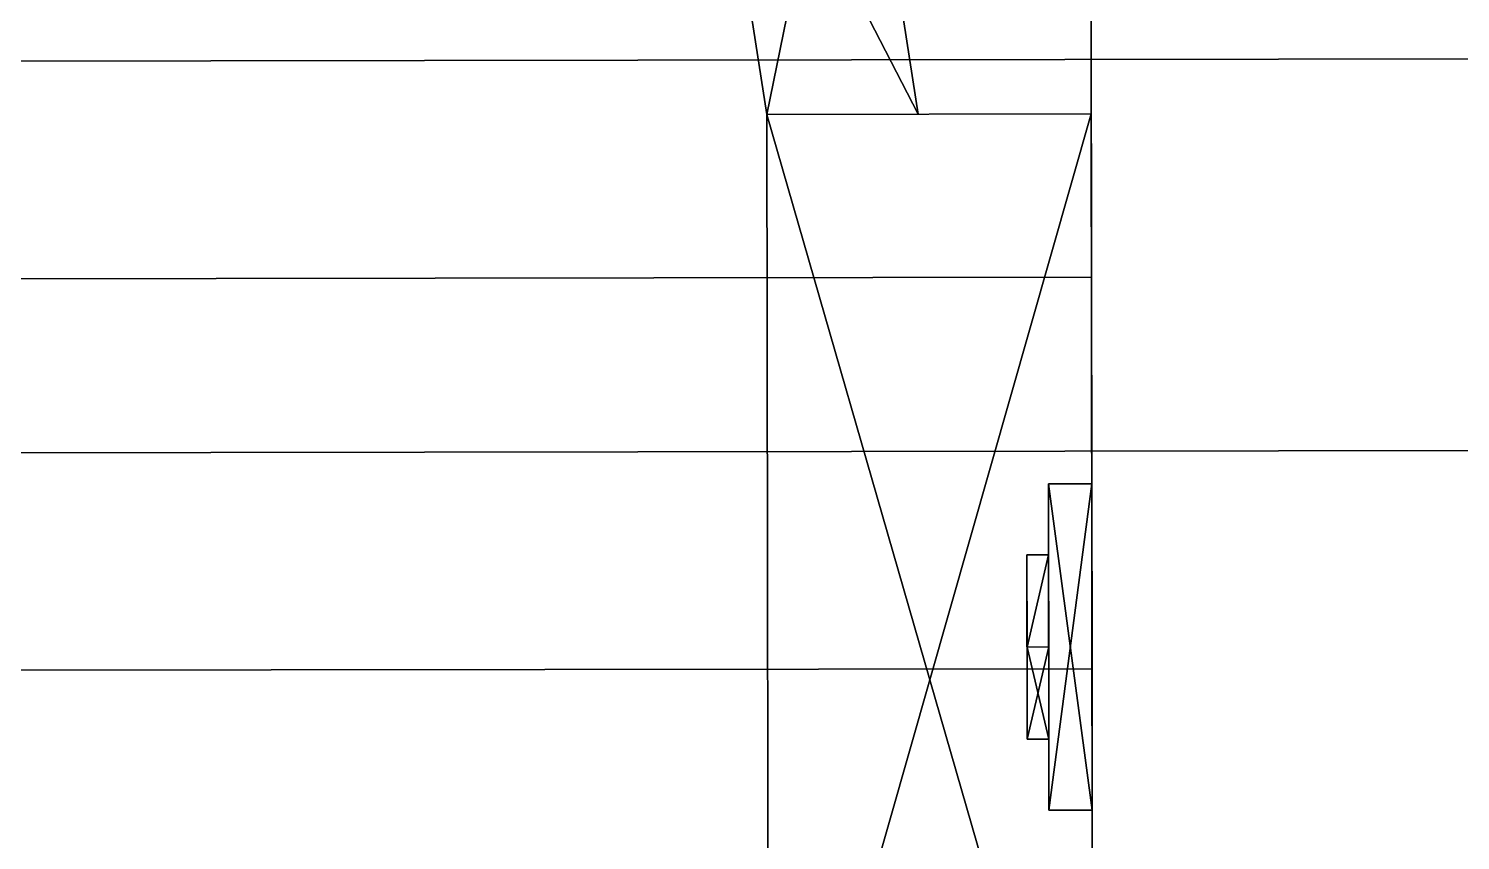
# Model space of a CAD drawing. Extents: x 0 to 3022, y -4615 to 0.
# Drawn here: x 2483.1 to 2549, y -3479.3 to -3442 of the extents above; entities that cross this region are included whole.
import ezdxf

# ---------------------------------------------------------------- set-up
doc = ezdxf.new("R2010")
doc.units = 0
for name, color, linetype in [('LAYER0', 7, 'CONTINUOUS'), ('LAYER1', 7, 'CONTINUOUS'), ('LAYER143', 7, 'CONTINUOUS'), ('LAYER145', 7, 'CONTINUOUS'), ('LAYER146', 7, 'CONTINUOUS'), ('LAYER156', 7, 'CONTINUOUS'), ('LAYER322', 253, 'CONTINUOUS'), ('LAYER328', 253, 'CONTINUOUS'), ('LAYER334', 253, 'CONTINUOUS'), ('LAYER340', 253, 'CONTINUOUS'), ('LAYER346', 253, 'CONTINUOUS'), ('LAYER347', 7, 'CONTINUOUS'), ('LAYER348', 7, 'CONTINUOUS'), ('LAYER93', 253, 'CONTINUOUS')]:
    doc.layers.add(name, color=color, linetype=linetype)

msp = doc.modelspace()

# ---------------------------------------------------------------- linework, layer by layer
at = {"layer": 'LAYER0', "invisible_edges": 1}
for points in [[(2992, 0), (0, -4167.22), (0, 0), (2992, 0)], [(2992, -4162.78, 5), (0, 0, 5), (0, -4167.22, 5), (2992, -4162.78, 5)], [(0, 0, 5), (2992, -4162.78, 5), (2992, 0, 5), (0, 0, 5)], [(0, -4167.22), (2992, 0), (2992, -4162.78), (0, -4167.22)]]:
    msp.add_3dface(points, dxfattribs=at)
at = {"layer": 'LAYER143', "invisible_edges": 1}
for points in [[(2550.858, -4013.432, 5), (2531.996, -3433.46, 5), (2549.996, -3433.433, 5), (2550.858, -4013.432, 5)], [(2532.858, -4013.459, 2555), (2549.996, -3433.433, 2555), (2531.996, -3433.46, 2555), (2532.858, -4013.459, 2555)], [(2532.858, -4013.459, 2555), (2531.996, -3433.46, 5), (2532.858, -4013.459, 5), (2532.858, -4013.459, 2555)], [(2531.996, -3433.46, 5), (2532.858, -4013.459, 2555), (2531.996, -3433.46, 2555), (2531.996, -3433.46, 5)], [(2531.996, -3433.46, 5), (2550.858, -4013.432, 5), (2532.858, -4013.459, 5), (2531.996, -3433.46, 5)], [(2549.996, -3433.433, 2555), (2532.858, -4013.459, 2555), (2550.858, -4013.432, 2555), (2549.996, -3433.433, 2555)]]:
    msp.add_3dface(points, dxfattribs=at)
at = {"layer": 'LAYER145', "invisible_edges": 1}
for points in [[(2531.996, -3433.46, 85), (1799.859, -4014.548, 85), (1798.997, -3434.549, 85), (2531.996, -3433.46, 85)], [(1798.997, -3434.549, 103), (2532.858, -4013.459, 103), (2531.996, -3433.46, 103), (1798.997, -3434.549, 103)], [(1799.859, -4014.548, 85), (2531.996, -3433.46, 85), (2532.858, -4013.459, 85), (1799.859, -4014.548, 85)], [(2532.858, -4013.459, 103), (2531.996, -3433.46, 85), (2531.996, -3433.46, 103), (2532.858, -4013.459, 103)], [(2531.996, -3433.46, 85), (2532.858, -4013.459, 103), (2532.858, -4013.459, 85), (2531.996, -3433.46, 85)], [(2532.858, -4013.459, 103), (1798.997, -3434.549, 103), (1799.859, -4014.548, 103), (2532.858, -4013.459, 103)]]:
    msp.add_3dface(points, dxfattribs=at)
at = {"layer": 'LAYER146', "invisible_edges": 1}
for points in [[(2532.053, -3471.459, 5), (1799.027, -3454.548, 4.9999), (2532.026, -3453.459, 5), (2532.053, -3471.459, 5)], [(1799.054, -3472.548, 84.9999), (2532.026, -3453.459, 85), (1799.027, -3454.548, 84.9999), (1799.054, -3472.548, 84.9999)], [(1799.027, -3454.548, 4.9999), (2532.026, -3453.459, 85), (2532.026, -3453.459, 5), (1799.027, -3454.548, 4.9999)], [(2532.026, -3453.459, 85), (1799.027, -3454.548, 4.9999), (1799.027, -3454.548, 84.9999), (2532.026, -3453.459, 85)], [(2532.026, -3453.459, 85), (1799.054, -3472.548, 84.9999), (2532.053, -3471.459, 85), (2532.026, -3453.459, 85)], [(2532.026, -3453.459, 85), (2532.053, -3471.459, 5), (2532.026, -3453.459, 5), (2532.026, -3453.459, 85)], [(2532.053, -3471.459, 5), (2532.026, -3453.459, 85), (2532.053, -3471.459, 85), (2532.053, -3471.459, 5)], [(1799.027, -3454.548, 4.9999), (2532.053, -3471.459, 5), (1799.054, -3472.548, 4.9999), (1799.027, -3454.548, 4.9999)], [(1799.054, -3472.548, 84.9999), (2532.053, -3471.459, 5), (2532.053, -3471.459, 85), (1799.054, -3472.548, 84.9999)], [(2532.053, -3471.459, 5), (1799.054, -3472.548, 84.9999), (1799.054, -3472.548, 4.9999), (2532.053, -3471.459, 5)]]:
    msp.add_3dface(points, dxfattribs=at)
at = {"layer": 'LAYER156', "invisible_edges": 1}
for points in [[(1798.997, -3434.549, 2554), (2532.858, -4013.459, 2554), (2531.996, -3433.46, 2554), (1798.997, -3434.549, 2554)], [(2531.996, -3433.46, 2536), (1799.859, -4014.548, 2536), (1798.997, -3434.549, 2536), (2531.996, -3433.46, 2536)], [(1799.859, -4014.548, 2536), (2531.996, -3433.46, 2536), (2532.858, -4013.459, 2536), (1799.859, -4014.548, 2536)], [(2532.858, -4013.459, 2554), (2531.996, -3433.46, 2536), (2531.996, -3433.46, 2554), (2532.858, -4013.459, 2554)], [(2531.996, -3433.46, 2536), (2532.858, -4013.459, 2554), (2532.858, -4013.459, 2536), (2531.996, -3433.46, 2536)], [(2532.858, -4013.459, 2554), (1798.997, -3434.549, 2554), (1799.859, -4014.548, 2554), (2532.858, -4013.459, 2554)]]:
    msp.add_3dface(points, dxfattribs=at)
at = {"layer": 'LAYER322'}
for points in [[(2524.056, -3445.971, 181.2176), (2514.08, -3426.62, 181.2176), (2521.043, -3426.61, 181.2176), (2524.056, -3445.971, 181.2176)], [(2514.08, -3426.62, 194.7828), (2517.093, -3445.981, 194.7828), (2521.043, -3426.61, 194.7828), (2514.08, -3426.62, 194.7828)], [(2517.093, -3445.981, 181.2176), (2514.08, -3426.62, 181.2176), (2524.056, -3445.971, 181.2176), (2517.093, -3445.981, 181.2176)], [(2517.093, -3445.981, 181.2176), (2514.08, -3426.62, 194.7828), (2514.08, -3426.62, 181.2176), (2517.093, -3445.981, 181.2176)], [(2517.093, -3445.981, 194.7828), (2514.08, -3426.62, 194.7828), (2517.093, -3445.981, 181.2176), (2517.093, -3445.981, 194.7828)], [(2521.043, -3426.61, 194.7828), (2517.093, -3445.981, 194.7828), (2524.056, -3445.971, 194.7828), (2521.043, -3426.61, 194.7828)], [(2532.092, -3497.959, 181.2176), (2517.093, -3445.981, 181.2176), (2532.015, -3445.959, 181.2176), (2532.092, -3497.959, 181.2176)], [(2517.093, -3445.981, 194.7828), (2517.17, -3497.981, 194.7828), (2532.015, -3445.959, 194.7828), (2517.093, -3445.981, 194.7828)], [(2517.17, -3497.981, 181.2176), (2517.093, -3445.981, 181.2176), (2532.092, -3497.959, 181.2176), (2517.17, -3497.981, 181.2176)], [(2517.17, -3497.981, 181.2176), (2517.093, -3445.981, 194.7828), (2517.093, -3445.981, 181.2176), (2517.17, -3497.981, 181.2176)], [(2517.17, -3497.981, 194.7828), (2517.093, -3445.981, 194.7828), (2517.17, -3497.981, 181.2176), (2517.17, -3497.981, 194.7828)], [(2532.015, -3445.959, 194.7828), (2517.17, -3497.981, 194.7828), (2532.092, -3497.959, 194.7828), (2532.015, -3445.959, 194.7828)], [(2532.062, -3477.959, 214.0002), (2532.04, -3462.959, 214.0002), (2530.05, -3462.962, 214.0002), (2532.062, -3477.959, 214.0002)], [(2530.05, -3462.962, 162.0002), (2532.04, -3462.959, 162.0002), (2530.073, -3477.962, 162.0002), (2530.05, -3462.962, 162.0002)], [(2530.05, -3462.962, 214.0002), (2532.04, -3462.959, 214.0002), (2532.04, -3462.959, 162.0002), (2530.05, -3462.962, 214.0002)], [(2530.05, -3462.962, 162.0002), (2530.05, -3462.962, 214.0002), (2532.04, -3462.959, 162.0002), (2530.05, -3462.962, 162.0002)], [(2530.073, -3477.962, 214.0002), (2532.062, -3477.959, 214.0002), (2530.05, -3462.962, 214.0002), (2530.073, -3477.962, 214.0002)], [(2530.073, -3477.962, 214.0002), (2530.05, -3462.962, 214.0002), (2530.05, -3462.962, 162.0002), (2530.073, -3477.962, 214.0002)], [(2530.073, -3477.962, 162.0002), (2530.073, -3477.962, 214.0002), (2530.05, -3462.962, 162.0002), (2530.073, -3477.962, 162.0002)], [(2532.04, -3462.959, 162.0002), (2532.062, -3477.959, 162.0002), (2530.073, -3477.962, 162.0002), (2532.04, -3462.959, 162.0002)], [(2530.055, -3466.219, 206.0872), (2529.067, -3470.463, 201.2911), (2529.061, -3466.221, 206.0872), (2530.055, -3466.219, 206.0872)], [(2529.061, -3466.221, 206.0872), (2529.067, -3470.463, 210.8832), (2530.055, -3466.219, 206.0872), (2529.061, -3466.221, 206.0872)], [(2530.055, -3466.219, 169.9132), (2529.067, -3470.463, 165.1172), (2529.061, -3466.221, 169.9132), (2530.055, -3466.219, 169.9132)], [(2529.061, -3466.221, 169.9132), (2529.067, -3470.463, 174.7093), (2530.055, -3466.219, 169.9132), (2529.061, -3466.221, 169.9132)], [(2529.061, -3466.221, 206.0872), (2529.073, -3474.706, 206.0872), (2529.067, -3470.463, 210.8832), (2529.061, -3466.221, 206.0872)], [(2529.067, -3470.463, 201.2911), (2529.073, -3474.706, 206.0872), (2529.061, -3466.221, 206.0872), (2529.067, -3470.463, 201.2911)], [(2529.061, -3466.221, 169.9132), (2529.073, -3474.706, 169.9132), (2529.067, -3470.463, 174.7093), (2529.061, -3466.221, 169.9132)], [(2529.067, -3470.463, 165.1172), (2529.073, -3474.706, 169.9132), (2529.061, -3466.221, 169.9132), (2529.067, -3470.463, 165.1172)], [(2530.062, -3470.462, 201.2911), (2529.067, -3470.463, 201.2911), (2530.055, -3466.219, 206.0872), (2530.062, -3470.462, 201.2911)], [(2530.055, -3466.219, 206.0872), (2529.067, -3470.463, 210.8832), (2530.062, -3470.462, 210.8832), (2530.055, -3466.219, 206.0872)], [(2530.062, -3470.462, 165.1172), (2529.067, -3470.463, 165.1172), (2530.055, -3466.219, 169.9132), (2530.062, -3470.462, 165.1172)], [(2530.055, -3466.219, 169.9132), (2529.067, -3470.463, 174.7093), (2530.062, -3470.462, 174.7093), (2530.055, -3466.219, 169.9132)], [(2530.055, -3466.219, 206.0872), (2530.062, -3470.462, 201.2911), (2530.062, -3470.462, 210.8832), (2530.055, -3466.219, 206.0872)], [(2530.055, -3466.219, 169.9132), (2530.062, -3470.462, 165.1172), (2530.062, -3470.462, 174.7093), (2530.055, -3466.219, 169.9132)], [(2530.062, -3470.462, 201.2911), (2529.073, -3474.706, 206.0872), (2529.067, -3470.463, 201.2911), (2530.062, -3470.462, 201.2911)], [(2530.062, -3470.462, 210.8832), (2529.067, -3470.463, 210.8832), (2530.068, -3474.705, 206.0872), (2530.062, -3470.462, 210.8832)], [(2530.062, -3470.462, 165.1172), (2529.073, -3474.706, 169.9132), (2529.067, -3470.463, 165.1172), (2530.062, -3470.462, 165.1172)], [(2530.062, -3470.462, 174.7093), (2529.067, -3470.463, 174.7093), (2530.068, -3474.705, 169.9132), (2530.062, -3470.462, 174.7093)], [(2530.068, -3474.705, 206.0872), (2529.067, -3470.463, 210.8832), (2529.073, -3474.706, 206.0872), (2530.068, -3474.705, 206.0872)], [(2530.068, -3474.705, 169.9132), (2529.067, -3470.463, 174.7093), (2529.073, -3474.706, 169.9132), (2530.068, -3474.705, 169.9132)], [(2530.068, -3474.705, 206.0872), (2529.073, -3474.706, 206.0872), (2530.062, -3470.462, 201.2911), (2530.068, -3474.705, 206.0872)], [(2530.068, -3474.705, 169.9132), (2529.073, -3474.706, 169.9132), (2530.062, -3470.462, 165.1172), (2530.068, -3474.705, 169.9132)], [(2530.062, -3470.462, 201.2911), (2530.068, -3474.705, 206.0872), (2530.062, -3470.462, 210.8832), (2530.062, -3470.462, 201.2911)], [(2530.062, -3470.462, 165.1172), (2530.068, -3474.705, 169.9132), (2530.062, -3470.462, 174.7093), (2530.062, -3470.462, 165.1172)], [(2532.062, -3477.959, 162.0002), (2532.062, -3477.959, 214.0002), (2530.073, -3477.962, 214.0002), (2532.062, -3477.959, 162.0002)], [(2530.073, -3477.962, 162.0002), (2532.062, -3477.959, 162.0002), (2530.073, -3477.962, 214.0002), (2530.073, -3477.962, 162.0002)]]:
    msp.add_3dface(points, dxfattribs=at)
at = {"layer": 'LAYER328'}
for points in [[(2524.056, -3445.971, 747.2172), (2514.08, -3426.62, 747.2172), (2521.043, -3426.61, 747.2172), (2524.056, -3445.971, 747.2172)], [(2514.08, -3426.62, 760.7824), (2517.093, -3445.981, 760.7824), (2521.043, -3426.61, 760.7824), (2514.08, -3426.62, 760.7824)], [(2517.093, -3445.981, 747.2172), (2514.08, -3426.62, 747.2172), (2524.056, -3445.971, 747.2172), (2517.093, -3445.981, 747.2172)], [(2517.093, -3445.981, 747.2172), (2514.08, -3426.62, 760.7824), (2514.08, -3426.62, 747.2172), (2517.093, -3445.981, 747.2172)], [(2517.093, -3445.981, 760.7824), (2514.08, -3426.62, 760.7824), (2517.093, -3445.981, 747.2172), (2517.093, -3445.981, 760.7824)], [(2521.043, -3426.61, 760.7824), (2517.093, -3445.981, 760.7824), (2524.056, -3445.971, 760.7824), (2521.043, -3426.61, 760.7824)], [(2532.092, -3497.959, 747.2172), (2517.093, -3445.981, 747.2172), (2532.015, -3445.959, 747.2172), (2532.092, -3497.959, 747.2172)], [(2517.093, -3445.981, 760.7824), (2517.17, -3497.981, 760.7824), (2532.015, -3445.959, 760.7824), (2517.093, -3445.981, 760.7824)], [(2517.17, -3497.981, 747.2172), (2517.093, -3445.981, 747.2172), (2532.092, -3497.959, 747.2172), (2517.17, -3497.981, 747.2172)], [(2517.17, -3497.981, 747.2172), (2517.093, -3445.981, 760.7824), (2517.093, -3445.981, 747.2172), (2517.17, -3497.981, 747.2172)], [(2517.17, -3497.981, 760.7824), (2517.093, -3445.981, 760.7824), (2517.17, -3497.981, 747.2172), (2517.17, -3497.981, 760.7824)], [(2532.015, -3445.959, 760.7824), (2517.17, -3497.981, 760.7824), (2532.092, -3497.959, 760.7824), (2532.015, -3445.959, 760.7824)], [(2532.062, -3477.959, 779.9998), (2532.04, -3462.959, 779.9998), (2530.05, -3462.962, 779.9998), (2532.062, -3477.959, 779.9998)], [(2530.05, -3462.962, 727.9998), (2532.04, -3462.959, 727.9998), (2530.073, -3477.962, 727.9998), (2530.05, -3462.962, 727.9998)], [(2530.05, -3462.962, 779.9998), (2532.04, -3462.959, 779.9998), (2532.04, -3462.959, 727.9998), (2530.05, -3462.962, 779.9998)], [(2530.05, -3462.962, 727.9998), (2530.05, -3462.962, 779.9998), (2532.04, -3462.959, 727.9998), (2530.05, -3462.962, 727.9998)], [(2530.073, -3477.962, 779.9998), (2532.062, -3477.959, 779.9998), (2530.05, -3462.962, 779.9998), (2530.073, -3477.962, 779.9998)], [(2530.073, -3477.962, 779.9998), (2530.05, -3462.962, 779.9998), (2530.05, -3462.962, 727.9998), (2530.073, -3477.962, 779.9998)], [(2530.073, -3477.962, 727.9998), (2530.073, -3477.962, 779.9998), (2530.05, -3462.962, 727.9998), (2530.073, -3477.962, 727.9998)], [(2532.04, -3462.959, 727.9998), (2532.062, -3477.959, 727.9998), (2530.073, -3477.962, 727.9998), (2532.04, -3462.959, 727.9998)], [(2530.055, -3466.219, 772.0868), (2529.067, -3470.463, 767.2908), (2529.061, -3466.221, 772.0868), (2530.055, -3466.219, 772.0868)], [(2529.061, -3466.221, 772.0868), (2529.067, -3470.463, 776.8828), (2530.055, -3466.219, 772.0868), (2529.061, -3466.221, 772.0868)], [(2530.055, -3466.219, 735.9128), (2529.067, -3470.463, 731.1168), (2529.061, -3466.221, 735.9128), (2530.055, -3466.219, 735.9128)], [(2529.061, -3466.221, 735.9128), (2529.067, -3470.463, 740.7089), (2530.055, -3466.219, 735.9128), (2529.061, -3466.221, 735.9128)], [(2529.061, -3466.221, 772.0868), (2529.073, -3474.706, 772.0868), (2529.067, -3470.463, 776.8828), (2529.061, -3466.221, 772.0868)], [(2529.067, -3470.463, 767.2908), (2529.073, -3474.706, 772.0868), (2529.061, -3466.221, 772.0868), (2529.067, -3470.463, 767.2908)], [(2529.061, -3466.221, 735.9128), (2529.073, -3474.706, 735.9128), (2529.067, -3470.463, 740.7089), (2529.061, -3466.221, 735.9128)], [(2529.067, -3470.463, 731.1168), (2529.073, -3474.706, 735.9128), (2529.061, -3466.221, 735.9128), (2529.067, -3470.463, 731.1168)], [(2530.062, -3470.462, 767.2908), (2529.067, -3470.463, 767.2908), (2530.055, -3466.219, 772.0868), (2530.062, -3470.462, 767.2908)], [(2530.055, -3466.219, 772.0868), (2529.067, -3470.463, 776.8828), (2530.062, -3470.462, 776.8828), (2530.055, -3466.219, 772.0868)], [(2530.062, -3470.462, 731.1168), (2529.067, -3470.463, 731.1168), (2530.055, -3466.219, 735.9128), (2530.062, -3470.462, 731.1168)], [(2530.055, -3466.219, 735.9128), (2529.067, -3470.463, 740.7089), (2530.062, -3470.462, 740.7089), (2530.055, -3466.219, 735.9128)], [(2530.055, -3466.219, 772.0868), (2530.062, -3470.462, 767.2908), (2530.062, -3470.462, 776.8828), (2530.055, -3466.219, 772.0868)], [(2530.055, -3466.219, 735.9128), (2530.062, -3470.462, 731.1168), (2530.062, -3470.462, 740.7089), (2530.055, -3466.219, 735.9128)], [(2530.062, -3470.462, 767.2908), (2529.073, -3474.706, 772.0868), (2529.067, -3470.463, 767.2908), (2530.062, -3470.462, 767.2908)], [(2530.062, -3470.462, 776.8828), (2529.067, -3470.463, 776.8828), (2530.068, -3474.705, 772.0868), (2530.062, -3470.462, 776.8828)], [(2530.062, -3470.462, 731.1168), (2529.073, -3474.706, 735.9128), (2529.067, -3470.463, 731.1168), (2530.062, -3470.462, 731.1168)], [(2530.062, -3470.462, 740.7089), (2529.067, -3470.463, 740.7089), (2530.068, -3474.705, 735.9128), (2530.062, -3470.462, 740.7089)], [(2530.068, -3474.705, 772.0868), (2529.067, -3470.463, 776.8828), (2529.073, -3474.706, 772.0868), (2530.068, -3474.705, 772.0868)], [(2530.068, -3474.705, 735.9128), (2529.067, -3470.463, 740.7089), (2529.073, -3474.706, 735.9128), (2530.068, -3474.705, 735.9128)], [(2530.068, -3474.705, 772.0868), (2529.073, -3474.706, 772.0868), (2530.062, -3470.462, 767.2908), (2530.068, -3474.705, 772.0868)], [(2530.068, -3474.705, 735.9128), (2529.073, -3474.706, 735.9128), (2530.062, -3470.462, 731.1168), (2530.068, -3474.705, 735.9128)], [(2530.062, -3470.462, 767.2908), (2530.068, -3474.705, 772.0868), (2530.062, -3470.462, 776.8828), (2530.062, -3470.462, 767.2908)], [(2530.062, -3470.462, 731.1168), (2530.068, -3474.705, 735.9128), (2530.062, -3470.462, 740.7089), (2530.062, -3470.462, 731.1168)], [(2532.062, -3477.959, 727.9998), (2532.062, -3477.959, 779.9998), (2530.073, -3477.962, 779.9998), (2532.062, -3477.959, 727.9998)], [(2530.073, -3477.962, 727.9998), (2532.062, -3477.959, 727.9998), (2530.073, -3477.962, 779.9998), (2530.073, -3477.962, 727.9998)]]:
    msp.add_3dface(points, dxfattribs=at)
at = {"layer": 'LAYER334'}
for points in [[(2524.056, -3445.971, 1313.216), (2514.08, -3426.62, 1313.216), (2521.043, -3426.61, 1313.216), (2524.056, -3445.971, 1313.216)], [(2514.08, -3426.62, 1326.782), (2517.093, -3445.981, 1326.782), (2521.043, -3426.61, 1326.782), (2514.08, -3426.62, 1326.782)], [(2517.093, -3445.981, 1313.216), (2514.08, -3426.62, 1313.216), (2524.056, -3445.971, 1313.216), (2517.093, -3445.981, 1313.216)], [(2517.093, -3445.981, 1313.216), (2514.08, -3426.62, 1326.782), (2514.08, -3426.62, 1313.216), (2517.093, -3445.981, 1313.216)], [(2517.093, -3445.981, 1326.782), (2514.08, -3426.62, 1326.782), (2517.093, -3445.981, 1313.216), (2517.093, -3445.981, 1326.782)], [(2521.043, -3426.61, 1326.782), (2517.093, -3445.981, 1326.782), (2524.056, -3445.971, 1326.782), (2521.043, -3426.61, 1326.782)], [(2532.092, -3497.959, 1313.216), (2517.093, -3445.981, 1313.216), (2532.015, -3445.959, 1313.216), (2532.092, -3497.959, 1313.216)], [(2517.093, -3445.981, 1326.782), (2517.17, -3497.981, 1326.782), (2532.015, -3445.959, 1326.782), (2517.093, -3445.981, 1326.782)], [(2517.17, -3497.981, 1313.216), (2517.093, -3445.981, 1313.216), (2532.092, -3497.959, 1313.216), (2517.17, -3497.981, 1313.216)], [(2517.17, -3497.981, 1313.216), (2517.093, -3445.981, 1326.782), (2517.093, -3445.981, 1313.216), (2517.17, -3497.981, 1313.216)], [(2517.17, -3497.981, 1326.782), (2517.093, -3445.981, 1326.782), (2517.17, -3497.981, 1313.216), (2517.17, -3497.981, 1326.782)], [(2532.015, -3445.959, 1326.782), (2517.17, -3497.981, 1326.782), (2532.092, -3497.959, 1326.782), (2532.015, -3445.959, 1326.782)], [(2532.062, -3477.959, 1345.999), (2532.04, -3462.959, 1345.999), (2530.05, -3462.962, 1345.999), (2532.062, -3477.959, 1345.999)], [(2530.05, -3462.962, 1293.999), (2532.04, -3462.959, 1293.999), (2530.073, -3477.962, 1293.999), (2530.05, -3462.962, 1293.999)], [(2530.05, -3462.962, 1345.999), (2532.04, -3462.959, 1345.999), (2532.04, -3462.959, 1293.999), (2530.05, -3462.962, 1345.999)], [(2530.05, -3462.962, 1293.999), (2530.05, -3462.962, 1345.999), (2532.04, -3462.959, 1293.999), (2530.05, -3462.962, 1293.999)], [(2530.073, -3477.962, 1345.999), (2532.062, -3477.959, 1345.999), (2530.05, -3462.962, 1345.999), (2530.073, -3477.962, 1345.999)], [(2530.073, -3477.962, 1345.999), (2530.05, -3462.962, 1345.999), (2530.05, -3462.962, 1293.999), (2530.073, -3477.962, 1345.999)], [(2530.073, -3477.962, 1293.999), (2530.073, -3477.962, 1345.999), (2530.05, -3462.962, 1293.999), (2530.073, -3477.962, 1293.999)], [(2532.04, -3462.959, 1293.999), (2532.062, -3477.959, 1293.999), (2530.073, -3477.962, 1293.999), (2532.04, -3462.959, 1293.999)], [(2530.055, -3466.219, 1338.086), (2529.067, -3470.463, 1333.29), (2529.061, -3466.221, 1338.086), (2530.055, -3466.219, 1338.086)], [(2529.061, -3466.221, 1338.086), (2529.067, -3470.463, 1342.882), (2530.055, -3466.219, 1338.086), (2529.061, -3466.221, 1338.086)], [(2530.055, -3466.219, 1301.912), (2529.067, -3470.463, 1297.116), (2529.061, -3466.221, 1301.912), (2530.055, -3466.219, 1301.912)], [(2529.061, -3466.221, 1301.912), (2529.067, -3470.463, 1306.708), (2530.055, -3466.219, 1301.912), (2529.061, -3466.221, 1301.912)], [(2529.061, -3466.221, 1338.086), (2529.073, -3474.706, 1338.086), (2529.067, -3470.463, 1342.882), (2529.061, -3466.221, 1338.086)], [(2529.067, -3470.463, 1333.29), (2529.073, -3474.706, 1338.086), (2529.061, -3466.221, 1338.086), (2529.067, -3470.463, 1333.29)], [(2529.061, -3466.221, 1301.912), (2529.073, -3474.706, 1301.912), (2529.067, -3470.463, 1306.708), (2529.061, -3466.221, 1301.912)], [(2529.067, -3470.463, 1297.116), (2529.073, -3474.706, 1301.912), (2529.061, -3466.221, 1301.912), (2529.067, -3470.463, 1297.116)], [(2530.062, -3470.462, 1333.29), (2529.067, -3470.463, 1333.29), (2530.055, -3466.219, 1338.086), (2530.062, -3470.462, 1333.29)], [(2530.055, -3466.219, 1338.086), (2529.067, -3470.463, 1342.882), (2530.062, -3470.462, 1342.882), (2530.055, -3466.219, 1338.086)], [(2530.062, -3470.462, 1297.116), (2529.067, -3470.463, 1297.116), (2530.055, -3466.219, 1301.912), (2530.062, -3470.462, 1297.116)], [(2530.055, -3466.219, 1301.912), (2529.067, -3470.463, 1306.708), (2530.062, -3470.462, 1306.708), (2530.055, -3466.219, 1301.912)], [(2530.055, -3466.219, 1338.086), (2530.062, -3470.462, 1333.29), (2530.062, -3470.462, 1342.882), (2530.055, -3466.219, 1338.086)], [(2530.055, -3466.219, 1301.912), (2530.062, -3470.462, 1297.116), (2530.062, -3470.462, 1306.708), (2530.055, -3466.219, 1301.912)], [(2530.062, -3470.462, 1333.29), (2529.073, -3474.706, 1338.086), (2529.067, -3470.463, 1333.29), (2530.062, -3470.462, 1333.29)], [(2530.062, -3470.462, 1342.882), (2529.067, -3470.463, 1342.882), (2530.068, -3474.705, 1338.086), (2530.062, -3470.462, 1342.882)], [(2530.062, -3470.462, 1297.116), (2529.073, -3474.706, 1301.912), (2529.067, -3470.463, 1297.116), (2530.062, -3470.462, 1297.116)], [(2530.062, -3470.462, 1306.708), (2529.067, -3470.463, 1306.708), (2530.068, -3474.705, 1301.912), (2530.062, -3470.462, 1306.708)], [(2530.068, -3474.705, 1338.086), (2529.067, -3470.463, 1342.882), (2529.073, -3474.706, 1338.086), (2530.068, -3474.705, 1338.086)], [(2530.068, -3474.705, 1301.912), (2529.067, -3470.463, 1306.708), (2529.073, -3474.706, 1301.912), (2530.068, -3474.705, 1301.912)], [(2530.068, -3474.705, 1338.086), (2529.073, -3474.706, 1338.086), (2530.062, -3470.462, 1333.29), (2530.068, -3474.705, 1338.086)], [(2530.068, -3474.705, 1301.912), (2529.073, -3474.706, 1301.912), (2530.062, -3470.462, 1297.116), (2530.068, -3474.705, 1301.912)], [(2530.062, -3470.462, 1333.29), (2530.068, -3474.705, 1338.086), (2530.062, -3470.462, 1342.882), (2530.062, -3470.462, 1333.29)], [(2530.062, -3470.462, 1297.116), (2530.068, -3474.705, 1301.912), (2530.062, -3470.462, 1306.708), (2530.062, -3470.462, 1297.116)], [(2532.062, -3477.959, 1293.999), (2532.062, -3477.959, 1345.999), (2530.073, -3477.962, 1345.999), (2532.062, -3477.959, 1293.999)], [(2530.073, -3477.962, 1293.999), (2532.062, -3477.959, 1293.999), (2530.073, -3477.962, 1345.999), (2530.073, -3477.962, 1293.999)]]:
    msp.add_3dface(points, dxfattribs=at)
at = {"layer": 'LAYER340'}
for points in [[(2524.056, -3445.971, 1879.216), (2514.08, -3426.62, 1879.216), (2521.043, -3426.61, 1879.216), (2524.056, -3445.971, 1879.216)], [(2514.08, -3426.62, 1892.782), (2517.093, -3445.981, 1892.782), (2521.043, -3426.61, 1892.782), (2514.08, -3426.62, 1892.782)], [(2517.093, -3445.981, 1879.216), (2514.08, -3426.62, 1879.216), (2524.056, -3445.971, 1879.216), (2517.093, -3445.981, 1879.216)], [(2517.093, -3445.981, 1879.216), (2514.08, -3426.62, 1892.782), (2514.08, -3426.62, 1879.216), (2517.093, -3445.981, 1879.216)], [(2517.093, -3445.981, 1892.782), (2514.08, -3426.62, 1892.782), (2517.093, -3445.981, 1879.216), (2517.093, -3445.981, 1892.782)], [(2521.043, -3426.61, 1892.782), (2517.093, -3445.981, 1892.782), (2524.056, -3445.971, 1892.782), (2521.043, -3426.61, 1892.782)], [(2532.092, -3497.959, 1879.216), (2517.093, -3445.981, 1879.216), (2532.015, -3445.959, 1879.216), (2532.092, -3497.959, 1879.216)], [(2517.093, -3445.981, 1892.782), (2517.17, -3497.981, 1892.782), (2532.015, -3445.959, 1892.782), (2517.093, -3445.981, 1892.782)], [(2517.17, -3497.981, 1879.216), (2517.093, -3445.981, 1879.216), (2532.092, -3497.959, 1879.216), (2517.17, -3497.981, 1879.216)], [(2517.17, -3497.981, 1879.216), (2517.093, -3445.981, 1892.782), (2517.093, -3445.981, 1879.216), (2517.17, -3497.981, 1879.216)], [(2517.17, -3497.981, 1892.782), (2517.093, -3445.981, 1892.782), (2517.17, -3497.981, 1879.216), (2517.17, -3497.981, 1892.782)], [(2532.015, -3445.959, 1892.782), (2517.17, -3497.981, 1892.782), (2532.092, -3497.959, 1892.782), (2532.015, -3445.959, 1892.782)], [(2532.062, -3477.959, 1911.999), (2532.04, -3462.959, 1911.999), (2530.05, -3462.962, 1911.999), (2532.062, -3477.959, 1911.999)], [(2530.05, -3462.962, 1859.999), (2532.04, -3462.959, 1859.999), (2530.073, -3477.962, 1859.999), (2530.05, -3462.962, 1859.999)], [(2530.05, -3462.962, 1911.999), (2532.04, -3462.959, 1911.999), (2532.04, -3462.959, 1859.999), (2530.05, -3462.962, 1911.999)], [(2530.05, -3462.962, 1859.999), (2530.05, -3462.962, 1911.999), (2532.04, -3462.959, 1859.999), (2530.05, -3462.962, 1859.999)], [(2530.073, -3477.962, 1911.999), (2532.062, -3477.959, 1911.999), (2530.05, -3462.962, 1911.999), (2530.073, -3477.962, 1911.999)], [(2530.073, -3477.962, 1911.999), (2530.05, -3462.962, 1911.999), (2530.05, -3462.962, 1859.999), (2530.073, -3477.962, 1911.999)], [(2530.073, -3477.962, 1859.999), (2530.073, -3477.962, 1911.999), (2530.05, -3462.962, 1859.999), (2530.073, -3477.962, 1859.999)], [(2532.04, -3462.959, 1859.999), (2532.062, -3477.959, 1859.999), (2530.073, -3477.962, 1859.999), (2532.04, -3462.959, 1859.999)], [(2530.055, -3466.219, 1904.086), (2529.067, -3470.463, 1899.29), (2529.061, -3466.221, 1904.086), (2530.055, -3466.219, 1904.086)], [(2529.061, -3466.221, 1904.086), (2529.067, -3470.463, 1908.882), (2530.055, -3466.219, 1904.086), (2529.061, -3466.221, 1904.086)], [(2530.055, -3466.219, 1867.912), (2529.067, -3470.463, 1863.116), (2529.061, -3466.221, 1867.912), (2530.055, -3466.219, 1867.912)], [(2529.061, -3466.221, 1867.912), (2529.067, -3470.463, 1872.708), (2530.055, -3466.219, 1867.912), (2529.061, -3466.221, 1867.912)], [(2529.061, -3466.221, 1904.086), (2529.073, -3474.706, 1904.086), (2529.067, -3470.463, 1908.882), (2529.061, -3466.221, 1904.086)], [(2529.067, -3470.463, 1899.29), (2529.073, -3474.706, 1904.086), (2529.061, -3466.221, 1904.086), (2529.067, -3470.463, 1899.29)], [(2529.061, -3466.221, 1867.912), (2529.073, -3474.706, 1867.912), (2529.067, -3470.463, 1872.708), (2529.061, -3466.221, 1867.912)], [(2529.067, -3470.463, 1863.116), (2529.073, -3474.706, 1867.912), (2529.061, -3466.221, 1867.912), (2529.067, -3470.463, 1863.116)], [(2530.062, -3470.462, 1899.29), (2529.067, -3470.463, 1899.29), (2530.055, -3466.219, 1904.086), (2530.062, -3470.462, 1899.29)], [(2530.055, -3466.219, 1904.086), (2529.067, -3470.463, 1908.882), (2530.062, -3470.462, 1908.882), (2530.055, -3466.219, 1904.086)], [(2530.062, -3470.462, 1863.116), (2529.067, -3470.463, 1863.116), (2530.055, -3466.219, 1867.912), (2530.062, -3470.462, 1863.116)], [(2530.055, -3466.219, 1867.912), (2529.067, -3470.463, 1872.708), (2530.062, -3470.462, 1872.708), (2530.055, -3466.219, 1867.912)], [(2530.055, -3466.219, 1904.086), (2530.062, -3470.462, 1899.29), (2530.062, -3470.462, 1908.882), (2530.055, -3466.219, 1904.086)], [(2530.055, -3466.219, 1867.912), (2530.062, -3470.462, 1863.116), (2530.062, -3470.462, 1872.708), (2530.055, -3466.219, 1867.912)], [(2530.062, -3470.462, 1899.29), (2529.073, -3474.706, 1904.086), (2529.067, -3470.463, 1899.29), (2530.062, -3470.462, 1899.29)], [(2530.062, -3470.462, 1908.882), (2529.067, -3470.463, 1908.882), (2530.068, -3474.705, 1904.086), (2530.062, -3470.462, 1908.882)], [(2530.062, -3470.462, 1863.116), (2529.073, -3474.706, 1867.912), (2529.067, -3470.463, 1863.116), (2530.062, -3470.462, 1863.116)], [(2530.062, -3470.462, 1872.708), (2529.067, -3470.463, 1872.708), (2530.068, -3474.705, 1867.912), (2530.062, -3470.462, 1872.708)], [(2530.068, -3474.705, 1904.086), (2529.067, -3470.463, 1908.882), (2529.073, -3474.706, 1904.086), (2530.068, -3474.705, 1904.086)], [(2530.068, -3474.705, 1867.912), (2529.067, -3470.463, 1872.708), (2529.073, -3474.706, 1867.912), (2530.068, -3474.705, 1867.912)], [(2530.068, -3474.705, 1904.086), (2529.073, -3474.706, 1904.086), (2530.062, -3470.462, 1899.29), (2530.068, -3474.705, 1904.086)], [(2530.068, -3474.705, 1867.912), (2529.073, -3474.706, 1867.912), (2530.062, -3470.462, 1863.116), (2530.068, -3474.705, 1867.912)], [(2530.062, -3470.462, 1899.29), (2530.068, -3474.705, 1904.086), (2530.062, -3470.462, 1908.882), (2530.062, -3470.462, 1899.29)], [(2530.062, -3470.462, 1863.116), (2530.068, -3474.705, 1867.912), (2530.062, -3470.462, 1872.708), (2530.062, -3470.462, 1863.116)], [(2532.062, -3477.959, 1859.999), (2532.062, -3477.959, 1911.999), (2530.073, -3477.962, 1911.999), (2532.062, -3477.959, 1859.999)], [(2530.073, -3477.962, 1859.999), (2532.062, -3477.959, 1859.999), (2530.073, -3477.962, 1911.999), (2530.073, -3477.962, 1859.999)]]:
    msp.add_3dface(points, dxfattribs=at)
at = {"layer": 'LAYER346'}
for points in [[(2524.056, -3445.971, 2445.216), (2514.08, -3426.62, 2445.216), (2521.043, -3426.61, 2445.216), (2524.056, -3445.971, 2445.216)], [(2514.08, -3426.62, 2458.782), (2517.093, -3445.981, 2458.782), (2521.043, -3426.61, 2458.782), (2514.08, -3426.62, 2458.782)], [(2517.093, -3445.981, 2445.216), (2514.08, -3426.62, 2445.216), (2524.056, -3445.971, 2445.216), (2517.093, -3445.981, 2445.216)], [(2517.093, -3445.981, 2445.216), (2514.08, -3426.62, 2458.782), (2514.08, -3426.62, 2445.216), (2517.093, -3445.981, 2445.216)], [(2517.093, -3445.981, 2458.782), (2514.08, -3426.62, 2458.782), (2517.093, -3445.981, 2445.216), (2517.093, -3445.981, 2458.782)], [(2521.043, -3426.61, 2458.782), (2517.093, -3445.981, 2458.782), (2524.056, -3445.971, 2458.782), (2521.043, -3426.61, 2458.782)], [(2532.092, -3497.959, 2445.216), (2517.093, -3445.981, 2445.216), (2532.015, -3445.959, 2445.216), (2532.092, -3497.959, 2445.216)], [(2517.093, -3445.981, 2458.782), (2517.17, -3497.981, 2458.782), (2532.015, -3445.959, 2458.782), (2517.093, -3445.981, 2458.782)], [(2517.17, -3497.981, 2445.216), (2517.093, -3445.981, 2445.216), (2532.092, -3497.959, 2445.216), (2517.17, -3497.981, 2445.216)], [(2517.17, -3497.981, 2445.216), (2517.093, -3445.981, 2458.782), (2517.093, -3445.981, 2445.216), (2517.17, -3497.981, 2445.216)], [(2517.17, -3497.981, 2458.782), (2517.093, -3445.981, 2458.782), (2517.17, -3497.981, 2445.216), (2517.17, -3497.981, 2458.782)], [(2532.015, -3445.959, 2458.782), (2517.17, -3497.981, 2458.782), (2532.092, -3497.959, 2458.782), (2532.015, -3445.959, 2458.782)], [(2532.062, -3477.959, 2477.999), (2532.04, -3462.959, 2477.999), (2530.05, -3462.962, 2477.999), (2532.062, -3477.959, 2477.999)], [(2530.05, -3462.962, 2425.999), (2532.04, -3462.959, 2425.999), (2530.073, -3477.962, 2425.999), (2530.05, -3462.962, 2425.999)], [(2530.05, -3462.962, 2477.999), (2532.04, -3462.959, 2477.999), (2532.04, -3462.959, 2425.999), (2530.05, -3462.962, 2477.999)], [(2530.05, -3462.962, 2425.999), (2530.05, -3462.962, 2477.999), (2532.04, -3462.959, 2425.999), (2530.05, -3462.962, 2425.999)], [(2530.073, -3477.962, 2477.999), (2532.062, -3477.959, 2477.999), (2530.05, -3462.962, 2477.999), (2530.073, -3477.962, 2477.999)], [(2530.073, -3477.962, 2477.999), (2530.05, -3462.962, 2477.999), (2530.05, -3462.962, 2425.999), (2530.073, -3477.962, 2477.999)], [(2530.073, -3477.962, 2425.999), (2530.073, -3477.962, 2477.999), (2530.05, -3462.962, 2425.999), (2530.073, -3477.962, 2425.999)], [(2532.04, -3462.959, 2425.999), (2532.062, -3477.959, 2425.999), (2530.073, -3477.962, 2425.999), (2532.04, -3462.959, 2425.999)], [(2530.055, -3466.219, 2470.086), (2529.067, -3470.463, 2465.29), (2529.061, -3466.221, 2470.086), (2530.055, -3466.219, 2470.086)], [(2529.061, -3466.221, 2470.086), (2529.067, -3470.463, 2474.882), (2530.055, -3466.219, 2470.086), (2529.061, -3466.221, 2470.086)], [(2530.055, -3466.219, 2433.912), (2529.067, -3470.463, 2429.116), (2529.061, -3466.221, 2433.912), (2530.055, -3466.219, 2433.912)], [(2529.061, -3466.221, 2433.912), (2529.067, -3470.463, 2438.708), (2530.055, -3466.219, 2433.912), (2529.061, -3466.221, 2433.912)], [(2529.061, -3466.221, 2470.086), (2529.073, -3474.706, 2470.086), (2529.067, -3470.463, 2474.882), (2529.061, -3466.221, 2470.086)], [(2529.067, -3470.463, 2465.29), (2529.073, -3474.706, 2470.086), (2529.061, -3466.221, 2470.086), (2529.067, -3470.463, 2465.29)], [(2529.061, -3466.221, 2433.912), (2529.073, -3474.706, 2433.912), (2529.067, -3470.463, 2438.708), (2529.061, -3466.221, 2433.912)], [(2529.067, -3470.463, 2429.116), (2529.073, -3474.706, 2433.912), (2529.061, -3466.221, 2433.912), (2529.067, -3470.463, 2429.116)], [(2530.062, -3470.462, 2465.29), (2529.067, -3470.463, 2465.29), (2530.055, -3466.219, 2470.086), (2530.062, -3470.462, 2465.29)], [(2530.055, -3466.219, 2470.086), (2529.067, -3470.463, 2474.882), (2530.062, -3470.462, 2474.882), (2530.055, -3466.219, 2470.086)], [(2530.062, -3470.462, 2429.116), (2529.067, -3470.463, 2429.116), (2530.055, -3466.219, 2433.912), (2530.062, -3470.462, 2429.116)], [(2530.055, -3466.219, 2433.912), (2529.067, -3470.463, 2438.708), (2530.062, -3470.462, 2438.708), (2530.055, -3466.219, 2433.912)], [(2530.055, -3466.219, 2470.086), (2530.062, -3470.462, 2465.29), (2530.062, -3470.462, 2474.882), (2530.055, -3466.219, 2470.086)], [(2530.055, -3466.219, 2433.912), (2530.062, -3470.462, 2429.116), (2530.062, -3470.462, 2438.708), (2530.055, -3466.219, 2433.912)], [(2530.062, -3470.462, 2465.29), (2529.073, -3474.706, 2470.086), (2529.067, -3470.463, 2465.29), (2530.062, -3470.462, 2465.29)], [(2530.062, -3470.462, 2474.882), (2529.067, -3470.463, 2474.882), (2530.068, -3474.705, 2470.086), (2530.062, -3470.462, 2474.882)], [(2530.062, -3470.462, 2429.116), (2529.073, -3474.706, 2433.912), (2529.067, -3470.463, 2429.116), (2530.062, -3470.462, 2429.116)], [(2530.062, -3470.462, 2438.708), (2529.067, -3470.463, 2438.708), (2530.068, -3474.705, 2433.912), (2530.062, -3470.462, 2438.708)], [(2530.068, -3474.705, 2470.086), (2529.067, -3470.463, 2474.882), (2529.073, -3474.706, 2470.086), (2530.068, -3474.705, 2470.086)], [(2530.068, -3474.705, 2433.912), (2529.067, -3470.463, 2438.708), (2529.073, -3474.706, 2433.912), (2530.068, -3474.705, 2433.912)], [(2530.068, -3474.705, 2470.086), (2529.073, -3474.706, 2470.086), (2530.062, -3470.462, 2465.29), (2530.068, -3474.705, 2470.086)], [(2530.068, -3474.705, 2433.912), (2529.073, -3474.706, 2433.912), (2530.062, -3470.462, 2429.116), (2530.068, -3474.705, 2433.912)], [(2530.062, -3470.462, 2465.29), (2530.068, -3474.705, 2470.086), (2530.062, -3470.462, 2474.882), (2530.062, -3470.462, 2465.29)], [(2530.062, -3470.462, 2429.116), (2530.068, -3474.705, 2433.912), (2530.062, -3470.462, 2438.708), (2530.062, -3470.462, 2429.116)], [(2532.062, -3477.959, 2425.999), (2532.062, -3477.959, 2477.999), (2530.073, -3477.962, 2477.999), (2532.062, -3477.959, 2425.999)], [(2530.073, -3477.962, 2425.999), (2532.062, -3477.959, 2425.999), (2530.073, -3477.962, 2477.999), (2530.073, -3477.962, 2425.999)]]:
    msp.add_3dface(points, dxfattribs=at)
at = {"layer": 'LAYER347', "invisible_edges": 1}
for points in [[(1798.997, -3434.549, 970.9968), (2532.821, -3988.859, 970.9968), (2531.996, -3433.459, 970.9968), (1798.997, -3434.549, 970.9968)], [(2531.996, -3433.459, 952.9968), (1799.822, -3989.948, 952.9968), (1798.997, -3434.549, 952.9968), (2531.996, -3433.459, 952.9968)], [(1799.822, -3989.948, 952.9968), (2531.996, -3433.459, 952.9968), (2532.821, -3988.859, 952.9968), (1799.822, -3989.948, 952.9968)], [(2532.821, -3988.859, 970.9968), (2531.996, -3433.459, 952.9968), (2531.996, -3433.459, 970.9968), (2532.821, -3988.859, 970.9968)], [(2531.996, -3433.459, 952.9968), (2532.821, -3988.859, 970.9968), (2532.821, -3988.859, 952.9968), (2531.996, -3433.459, 952.9968)], [(2532.821, -3988.859, 970.9968), (1798.997, -3434.549, 970.9968), (1799.822, -3989.948, 970.9968), (2532.821, -3988.859, 970.9968)]]:
    msp.add_3dface(points, dxfattribs=at)
at = {"layer": 'LAYER348', "invisible_edges": 1}
for points in [[(1798.997, -3434.549, 2038.994), (2532.821, -3988.859, 2038.994), (2531.996, -3433.459, 2038.994), (1798.997, -3434.549, 2038.994)], [(2531.996, -3433.459, 2020.994), (1799.822, -3989.948, 2020.994), (1798.997, -3434.549, 2020.994), (2531.996, -3433.459, 2020.994)], [(1799.822, -3989.948, 2020.994), (2531.996, -3433.459, 2020.994), (2532.821, -3988.859, 2020.994), (1799.822, -3989.948, 2020.994)], [(2532.821, -3988.859, 2038.994), (2531.996, -3433.459, 2020.994), (2531.996, -3433.459, 2038.994), (2532.821, -3988.859, 2038.994)], [(2531.996, -3433.459, 2020.994), (2532.821, -3988.859, 2038.994), (2532.821, -3988.859, 2020.994), (2531.996, -3433.459, 2020.994)], [(2532.821, -3988.859, 2038.994), (1798.997, -3434.549, 2038.994), (1799.822, -3989.948, 2038.994), (2532.821, -3988.859, 2038.994)]]:
    msp.add_3dface(points, dxfattribs=at)
at = {"layer": 'LAYER93', "invisible_edges": 1}
for points in [[(2741.045, -3461.151, 2554.999), (601.0205, -3446.331, 2554.999), (2741.018, -3443.151, 2554.999), (2741.045, -3461.151, 2554.999)], [(601.0474, -3464.331, 2634.999), (2741.018, -3443.151, 2634.999), (601.0205, -3446.331, 2634.999), (601.0474, -3464.331, 2634.999)], [(601.0205, -3446.331, 2554.999), (2741.018, -3443.151, 2634.999), (2741.018, -3443.151, 2554.999), (601.0205, -3446.331, 2554.999)], [(2741.018, -3443.151, 2634.999), (601.0205, -3446.331, 2554.999), (601.0205, -3446.331, 2634.999), (2741.018, -3443.151, 2634.999)], [(2741.018, -3443.151, 2634.999), (601.0474, -3464.331, 2634.999), (2741.045, -3461.151, 2634.999), (2741.018, -3443.151, 2634.999)], [(601.0205, -3446.331, 2554.999), (2741.045, -3461.151, 2554.999), (601.0474, -3464.331, 2554.999), (601.0205, -3446.331, 2554.999)], [(601.0474, -3464.331, 2634.999), (2741.045, -3461.151, 2554.999), (2741.045, -3461.151, 2634.999), (601.0474, -3464.331, 2634.999)], [(2741.045, -3461.151, 2554.999), (601.0474, -3464.331, 2634.999), (601.0474, -3464.331, 2554.999), (2741.045, -3461.151, 2554.999)]]:
    msp.add_3dface(points, dxfattribs=at)

# ---------------------------------------------------------------- meshes
at = {"layer": 'LAYER1'}
mesh = msp.add_polymesh((5, 2), dxfattribs=at)
for k, corner in enumerate([(2842, -150, 2611), (150, -150, 2611), (2842, -4013, 2611), (2842, -150, 2611), (150, -4017, 2611), (2842, -4013, 2611), (150, -150, 2611), (150, -4017, 2611), (0, 0, 2611), (0, -4167.223, 2611)]):
    mesh.set_mesh_vertex(divmod(k, 2), corner)

doc.saveas('drawing.dxf')
